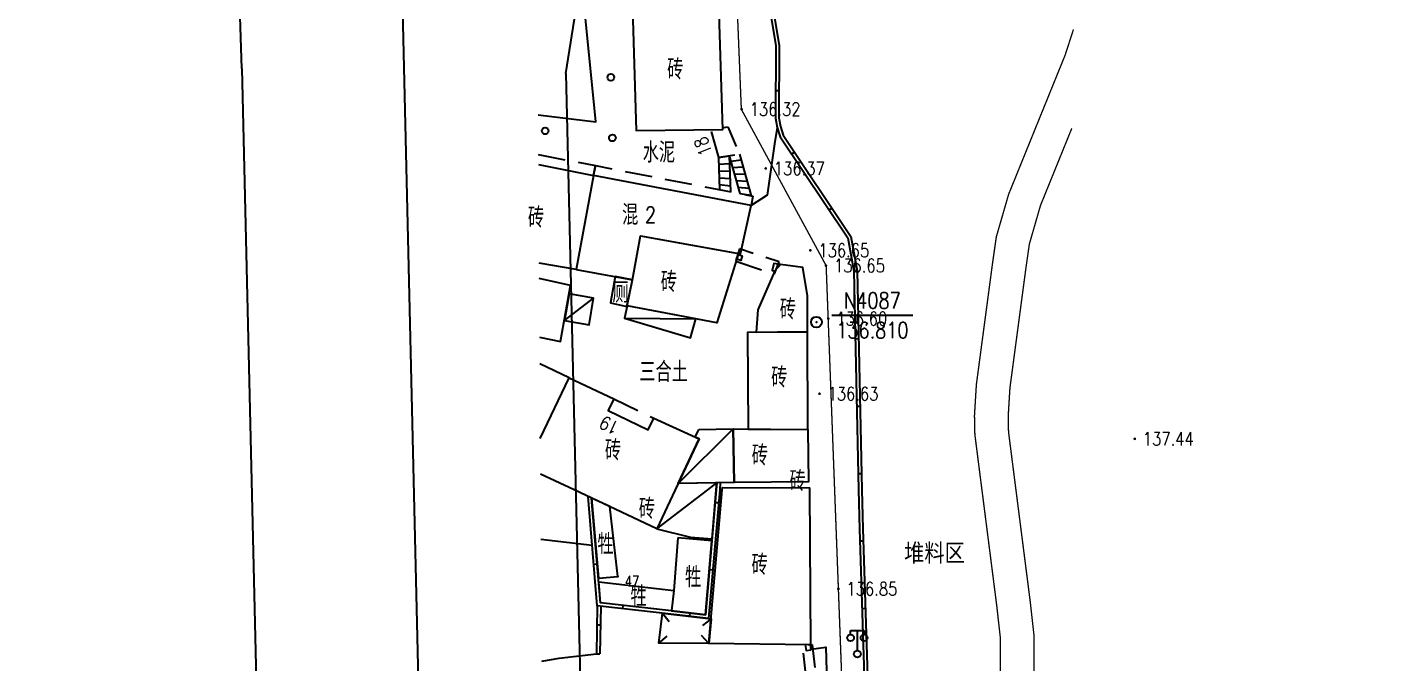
# Model space of a CAD drawing. Extents: x 529262 to 576451, y 2694391 to 2717535.
# Drawn here: x 565690.6 to 565791.6, y 2709989.8 to 2710036.9 of the extents above; entities that cross this region are included whole.
import ezdxf
from ezdxf.enums import TextEntityAlignment as Align
from ezdxf.xclip import XClip

# ---------------------------------------------------------------- set-up
doc = ezdxf.new("R2010")
doc.units = 0
doc.header["$XCLIPFRAME"] = 0
doc.linetypes.add('X2', pattern=[10, 8, -2])
doc.linetypes.add('X5', pattern=[3, 2, -1])
for name, color, linetype in [('DLDW', 8, 'Continuous'), ('DLSS', 4, 'Continuous'), ('DMTZ', 8, 'Continuous'), ('GCD', 8, 'Continuous'), ('JMD', 8, 'Continuous'), ('KZD', 8, 'Continuous'), ('PP-COM', 7, 'Continuous'), ('RD-中线', 40, 'Continuous'), ('RD-红线', 7, 'Continuous'), ('ZBTZ', 8, 'Continuous'), ('ZJ', 7, 'Continuous'), ('污水管径标注_W10-', 202, 'Continuous')]:
    doc.layers.add(name, color=color, linetype=linetype)
doc.styles.add('HZ', font='rs.shx', dxfattribs={"width": 0.8, "bigfont": 'hztxt.shx'})
doc.styles.add('romanc', font='romanc.shx', dxfattribs={"width": 0.8})
doc.linetypes.add('10422', pattern='A,0.75,[150,AAA.SHX,S=0.5,R=0,X=0,Y=0.5],1.5,[177,AAA.SHX,S=1,R=0,X=0,Y=0.4],0.75', length=3)
doc.linetypes.add('1161', pattern='A,0,[149,AAA.SHX,S=0.15,R=0,X=0,Y=0],-1.6', length=1.6)
doc.linetypes.add('445', pattern='A,8,-0.5,[147,AAA.SHX,S=1,R=0,X=0,Y=0],-1.5', length=10)

# ---------------------------------------------------------------- blocks, each defined once
blk = doc.blocks.new('A$C19FD0107')
at = {"layer": 'RD-中线', "color": 8, "linetype": 'Continuous', "flags": 128}
for points in [[(-5107.95, 16504.07), (-5219.45, 16202.02, 0.04717), (-5233.93, 16147.44), (-5260.68, 15986.84, 0.018836), (-5263.55, 15964.43), (-5278.55, 15797.76, 0.007917), (-5279.02, 15791.45), (-5281.36, 15751.13, 0.020425), (-5281.64, 15734.8), (-5276.77, 15528.25), (-5282.01, 15387.42), (-5280.48, 15295.55, 0.000055), (-5280.48, 15295.44), (-5280.16, 15276.46)], [(-4490.73, 14139.44, 0), (-4490.29, 14139.42)], [(-3818.25, 14086.17, 0), (-3817.74, 14086.17)]]:
    blk.add_lwpolyline(points, format="xyb", dxfattribs=at)
at = {"layer": 'RD-红线', "color": 8, "linetype": 'Continuous'}
blk.add_line((-5291.49, 15643.21), (-5292.44, 15673.2), dxfattribs=at)
at = {"layer": 'RD-红线', "color": 8}
blk.add_line((-5291.49, 15643.21), (-5289.19, 15546.22), dxfattribs=at)
blk.add_lwpolyline([(-5267.47, 15642.83), (-5262.68, 15672.95), (-5263.95, 15726.87)], dxfattribs=at)
at = {"layer": 'RD-红线', "color": 8, "linetype": 'Continuous', "flags": 128}
blk.add_lwpolyline([(-5267.47, 15642.83), (-5265.2, 15546.79)], dxfattribs=at)
blk = doc.blocks.new('GC200')
at = {"linetype": 'Continuous', "const_width": 0.2, "flags": 128}
blk.add_lwpolyline([(-0.1, 0, 1), (0.1, 0, 1)], format="xyb", close=True, dxfattribs=at)
blk = doc.blocks.new('gc097')
at = {"color": 8}
for p, q in [((-1, 2.9), (-1, 3.5)), ((-1, 3.5), (1, 3.5)), ((0, 0.5), (0, 3.5)), ((1, 3.5), (1, 2.9))]:
    blk.add_line(p, q, dxfattribs=at)
for centre in [(-1, 2.4), (1, 2.4), (0, 0)]:
    blk.add_circle(centre, 0.5, dxfattribs=at)
blk = doc.blocks.new('gc170')
at = {"color": 8, "linetype": 'Continuous'}
blk.add_circle((0, 0), 0.5, dxfattribs=at)
blk = doc.blocks.new('gc117')
at = {"color": 8}
blk.add_circle((0, 0), 0.8, dxfattribs=at)
blk.add_point((0, 0), dxfattribs=at)

msp = doc.modelspace()

# ---------------------------------------------------------------- linework, layer by layer
at = {"layer": 'DLDW', "color": 252, "linetype": 'Continuous', "flags": 128}
for points, elevation in [([(565734.18, 2710018.385), (565733.832, 2710016.437), (565735.062, 2710016.18), (565735.473, 2710018.154)], 136.706), ([(565738.837, 2709999.013), (565738.539, 2709995.107), (565738.367, 2709993.604), (565740.882, 2709993.316), (565741.357, 2709998.795)], 138.108)]:
    msp.add_lwpolyline(points, close=True, dxfattribs=dict(at, elevation=elevation))
for points in [[(565732.939, 2709996.028), (565734.386, 2709996.15), (565733.778, 2710001.328), (565732.437, 2710001.958)], [(565733.093, 2709994.208), (565732.963, 2709995.745), (565738.539, 2709995.107), (565738.367, 2709993.604)]]:
    msp.add_lwpolyline(points, close=True, dxfattribs=at)
at = {"layer": 'DLDW', "color": 252, "linetype": 'Continuous'}
msp.add_point((565734.386, 2709996.15, 137.979), dxfattribs=at)
at = {"layer": 'DLSS', "linetype": 'X2', "const_width": 0.1, "elevation": 135.841, "flags": 128}
for points in [[(565768.161, 2710036.712), (565767.542, 2710034.802), (565763.352, 2710024.481), (565762.439, 2710021.322), (565762.146, 2710019.26), (565760.962, 2710010.375), (565760.822, 2710008.075), (565760.851, 2710006.676), (565761.376, 2710002.568)], [(565761.376, 2710002.568), (565762.476, 2709993.966), (565762.741, 2709991.591), (565762.753, 2709979.167), (565763.084, 2709969.301), (565763.729, 2709966.157)]]:
    msp.add_lwpolyline(points, dxfattribs=at)
at = {"layer": 'DLSS', "linetype": 'Continuous', "const_width": 0.1, "elevation": 135.841, "flags": 128}
for points in [[(565768.037, 2710029.377), (565765.717, 2710023.662), (565764.89, 2710020.796), (565764.623, 2710018.919), (565763.451, 2710010.134), (565763.323, 2710008.025), (565763.348, 2710006.861), (565763.897, 2710002.568)], [(565763.897, 2710002.568), (565764.959, 2709994.262), (565765.241, 2709991.731), (565765.253, 2709979.211), (565765.576, 2709969.596), (565766.076, 2709967.157)]]:
    msp.add_lwpolyline(points, dxfattribs=at)
at = {"layer": 'DMTZ', "linetype": '10422', "flags": 128}
msp.add_lwpolyline([(565728.737, 2709989.865), (565730.038, 2709990.102), (565732.789, 2709990.422)], dxfattribs=at)
at = {"layer": 'JMD', "linetype": 'Continuous'}
for p, q in [((565746.081, 2710032.175, 136.23), (565746.331, 2710032.174, 136.23)), ((565741.869, 2710027.212), (565742.644, 2710027.332)), ((565741.944, 2710024.826), (565741.869, 2710027.212)), ((565742.644, 2710027.332), (565743.424, 2710024.54)), ((565742.644, 2710027.332), (565742.739, 2710024.672)), ((565742.751, 2710026.947), (565743.537, 2710027.036)), ((565744.292, 2710024.372), (565743.419, 2710027.452)), ((565747.276, 2710027.483, 136.23), (565747.484, 2710027.622, 136.23)), ((565741.885, 2710026.712), (565742.664, 2710026.775)), ((565741.9, 2710026.213), (565742.684, 2710026.218)), ((565742.886, 2710026.466), (565743.684, 2710026.515)), ((565743.02, 2710025.984), (565743.832, 2710025.994)), ((565741.916, 2710025.713), (565742.704, 2710025.661)), ((565741.932, 2710025.213), (565742.724, 2710025.104)), ((565743.155, 2710025.503), (565743.98, 2710025.472)), ((565743.289, 2710025.021), (565744.128, 2710024.951)), ((565743.424, 2710024.54), (565744.276, 2710024.43)), ((565750.051, 2710023.324, 136.23), (565750.259, 2710023.463, 136.23)), ((565751.875, 2710018.781, 136.23), (565752.125, 2710018.786, 136.23)), ((565730.419, 2710015.137), (565732.578, 2710016.779)), ((565734.878, 2710015.299), (565740.154, 2710015.258)), ((565751.983, 2710013.782, 136.23), (565752.233, 2710013.788, 136.23)), ((565752.092, 2710008.783, 136.23), (565752.342, 2710008.789, 136.23)), ((565738.865, 2710003.051, 137.088), (565742.94, 2710007.096, 138.37)), ((565752.2, 2710003.784, 136.23), (565752.45, 2710003.79, 136.23)), ((565737.286, 2709999.679, 138.25), (565741.043, 2710002.568, 20.993)), ((565741.043, 2710002.568, 20.993), (565741.73, 2710003.096, -0.452)), ((565741.851, 2710001.602, -0.452), (565741.602, 2710001.624, -0.452)), ((565752.317, 2709998.786, 136.23), (565752.567, 2709998.794, 136.23)), ((565732.6, 2709997.075, -0.452), (565732.849, 2709997.096, -0.452)), ((565741.42, 2709996.621, -0.452), (565741.171, 2709996.642, -0.452)), ((565734.746, 2709993.767, -0.452), (565734.775, 2709994.016, -0.452)), ((565752.475, 2709993.788, 136.23), (565752.725, 2709993.796, 136.23)), ((565732.832, 2709992.559), (565733.082, 2709992.554)), ((565737.683, 2709993.431), (565738.181, 2709992.805)), ((565739.714, 2709993.199, -0.452), (565739.742, 2709993.447, -0.452)), ((565741.29, 2709993.018), (565740.67, 2709992.512)), ((565737.429, 2709991.206), (565738.028, 2709991.736)), ((565741.131, 2709991.18), (565740.592, 2709991.772)), ((565732.789, 2709990.422), (565733.039, 2709990.417))]:
    msp.add_line(p, q, dxfattribs=at)
at = {"layer": 'JMD', "linetype": 'Continuous', "flags": 128}
for points in [[(565735.458, 2710038.248), (565735.734, 2710029.226), (565742.177, 2710029.301), (565741.881, 2710038.689), (565736.555, 2710038.916), (565736.524, 2710038.202), (565736.524, 2710038.202)], [(565742.94, 2710007.096), (565748.467, 2710007.038), (565748.525, 2710003.159), (565743.009, 2710003.116)]]:
    msp.add_lwpolyline(points, close=True, dxfattribs=at)
for points, elevation in [([(565745.507, 2710039.07), (565746.101, 2710035.508), (565746.07, 2710030.124), (565746.188, 2710029.441), (565746.425, 2710028.759), (565751.426, 2710021.264), (565751.875, 2710018.784), (565752.227, 2710002.568)], 136.23), ([(565745.76, 2710039.069), (565746.351, 2710035.528), (565746.32, 2710030.145), (565746.431, 2710029.504), (565746.65, 2710028.871), (565751.662, 2710021.36), (565752.124, 2710018.809), (565752.477, 2710002.568)], 136.23), ([(565728.627, 2710006.384), (565730.786, 2710010.876), (565734.075, 2710009.325), (565733.656, 2710008.455), (565736.626, 2710007.024), (565737.045, 2710007.894), (565740.41, 2710006.351), (565738.638, 2710002.568)], 136.245), ([(565731.139, 2710002.568), (565728.645, 2710003.74)], 136.245), ([(565738.638, 2710002.568), (565737.286, 2709999.679), (565731.139, 2710002.568)], 136.245), ([(565741.935, 2710002.568), (565741.109, 2709993.039), (565738.749, 2709993.309), (565732.862, 2709993.983), (565732.176, 2710002.081)], -0.452), ([(565741.684, 2710002.568), (565740.882, 2709993.316), (565738.777, 2709993.557), (565733.093, 2709994.208), (565732.437, 2710001.958)], -0.452), ([(565738.638, 2710002.568), (565737.286, 2709999.679), (565739.782, 2709999.076), (565741.369, 2709998.938), (565741.684, 2710002.568)], 138.25), ([(565741.684, 2710002.568), (565741.73, 2710003.096), (565738.865, 2710003.051), (565738.638, 2710002.568)], 138.25), ([(565741.73, 2710003.096), (565741.684, 2710002.568)], -0.452), ([(565741.981, 2710003.1), (565741.935, 2710002.568)], -0.452), ([(565752.227, 2710002.568), (565752.29, 2709999.665), (565752.781, 2709984.093), (565752.421, 2709980.14), (565752.202, 2709970.532), (565752.36, 2709950.625), (565752.452, 2709949.099), (565752.915, 2709949.084)], 136.23), ([(565752.227, 2710002.568), (565752.29, 2709999.665), (565752.781, 2709984.093), (565752.421, 2709980.14), (565752.202, 2709970.532), (565752.36, 2709950.625), (565752.452, 2709949.099), (565752.915, 2709949.084)], 136.23), ([(565752.477, 2710002.568), (565752.54, 2709999.672), (565753.031, 2709984.086), (565752.67, 2709980.126), (565752.452, 2709970.53), (565752.61, 2709950.634), (565752.655, 2709949.36), (565752.938, 2709949.333)], 136.23), ([(565752.477, 2710002.568), (565752.54, 2709999.672), (565753.031, 2709984.086), (565752.67, 2709980.126), (565752.452, 2709970.53), (565752.61, 2709950.634), (565752.655, 2709949.36), (565752.938, 2709949.333)], 136.23)]:
    msp.add_lwpolyline(points, dxfattribs=dict(at, elevation=elevation))
at = {"layer": 'JMD', "linetype": 'X5', "flags": 128}
for points, elevation in [([(565741.869, 2710027.212), (565741.287, 2710029.291), (565742.541, 2710029.484), (565743.419, 2710027.452)], 137.15), ([(565748.517, 2709987.088), (565749.281, 2709987.194), (565748.814, 2709991.085), (565748.048, 2709990.994)], -0.033)]:
    msp.add_lwpolyline(points, close=True, dxfattribs=dict(at, elevation=elevation))
for points, elevation in [([(565728.486, 2710027.43), (565732.715, 2710026.612), (565732.574, 2710025.881)], 136.803), ([(565732.574, 2710025.881), (565732.715, 2710026.612), (565744.395, 2710024.352), (565744.261, 2710023.658)], 136.779), ([(565734.075, 2710009.325), (565737.045, 2710007.894)], 136.707)]:
    msp.add_lwpolyline(points, dxfattribs=dict(at, elevation=elevation))
at = {"layer": 'JMD', "linetype": 'Continuous', "flags": 128}
for points in [[(565728.491, 2710026.692), (565732.574, 2710025.881), (565731.3, 2710018.9), (565728.54, 2710019.379)], [(565728.577, 2710013.898), (565730.141, 2710013.575), (565730.882, 2710017.735), (565728.547, 2710018.255)], [(565728.627, 2710006.384), (565730.786, 2710010.876), (565728.59, 2710011.93)], [(565748.587, 2710002.568), (565748.667, 2709991.095), (565741.131, 2709991.18), (565742.117, 2710002.568)], [(565742.117, 2710002.568), (565742.133, 2710002.746), (565748.586, 2710002.736), (565748.587, 2710002.568)], [(565732.862, 2709993.983), (565732.789, 2709990.422)], [(565733.111, 2709993.954), (565733.039, 2709990.417)]]:
    msp.add_lwpolyline(points, dxfattribs=at)
for points, elevation in [([(565731.3, 2710018.9), (565735.473, 2710018.154), (565736.055, 2710021.409), (565743.472, 2710020.083), (565744.261, 2710023.658), (565732.574, 2710025.881)], 139.891), ([(565743.319, 2710020.11), (565741.727, 2710014.961), (565741.727, 2710014.961), (565735.07, 2710016.219), (565735.473, 2710018.154), (565736.055, 2710021.409)], 138.597), ([(565743.293, 2710020.026), (565743.604, 2710019.933), (565743.496, 2710019.576), (565743.184, 2710019.673)], 138.597), ([(565744.626, 2710014.26), (565748.44, 2710014.299), (565748.439, 2710016.953), (565748.093, 2710019.052), (565746.446, 2710019.292), (565746.241, 2710019.072), (565746.034, 2710018.815), (565744.751, 2710015.92)], 136.294), ([(565746.034, 2710018.815), (565746.241, 2710019.072), (565746.446, 2710019.292), (565745.95, 2710019.351), (565745.831, 2710018.841)], 136.576), ([(565730.419, 2710015.137), (565732.254, 2710014.81), (565732.578, 2710016.779), (565730.769, 2710017.101)], 136.787), ([(565735.07, 2710016.219), (565734.878, 2710015.299), (565739.758, 2710013.857), (565740.154, 2710015.258)], 136.994), ([(565748.44, 2710014.299), (565743.994, 2710014.253), (565744.051, 2710007.084), (565748.467, 2710007.038)], 136.825), ([(565740.39, 2710007.056), (565742.94, 2710007.096), (565743.009, 2710003.116), (565738.865, 2710003.051), (565740.41, 2710006.351), (565740.126, 2710006.481)], 137.088), ([(565741.131, 2709991.18), (565737.429, 2709991.206), (565737.683, 2709993.431), (565741.29, 2709993.018)], 136.495), ([(565748.722, 2709990.709), (565748.667, 2709991.095), (565748.281, 2709991.099), (565748.336, 2709990.654)], 137.235)]:
    msp.add_lwpolyline(points, close=True, dxfattribs=dict(at, elevation=elevation))
at = {"layer": 'JMD', "linetype": 'X5', "flags": 128}
msp.add_lwpolyline([(565743.133, 2710019.528), (565745.985, 2710018.581), (565746.347, 2710019.469), (565743.406, 2710020.44)], close=True, dxfattribs=at)
at = {"layer": 'JMD', "linetype": '445', "elevation": -0.452, "flags": 128}
msp.add_lwpolyline([(565732.483, 2709998.451), (565728.677, 2709998.884)], dxfattribs=at)
at = {"layer": 'KZD', "linetype": 'Continuous'}
msp.add_line((565756.255, 2710015.51, 136.81), (565750.255, 2710015.51, 136.81), dxfattribs=at)
at = {"layer": 'ZBTZ', "linetype": '1161', "elevation": 136.717, "flags": 128}
msp.add_lwpolyline([(565728.466, 2710030.373), (565732.76, 2710029.872), (565731.926, 2710038.048)], dxfattribs=at)
at = {"layer": 'ZBTZ', "linetype": '1161', "flags": 128}
for points in [[(565746.188, 2710029.441), (565745.985, 2710028.221), (565745.465, 2710024.428), (565744.261, 2710023.658)], [(565748.715, 2709990.755), (565749.813, 2709990.908), (565749.903, 2709987.403), (565749.195, 2709987.256)]]:
    msp.add_lwpolyline(points, dxfattribs=at)
at = {"layer": '污水管径标注_W10-', "color": 0, "const_width": 0.1}
msp.add_lwpolyline([(565720.917, 2710159.925), (565725.654, 2710146.191), (565728.478, 2710141.505), (565734.827, 2710130.971), (565740.007, 2710125.272), (565753.417, 2710110.518), (565747.315, 2710104.971), (565746.238, 2710092.855), (565743.827, 2710085.338), (565742.478, 2710073.595), (565742.036, 2710067.846), (565742.593, 2710054.105), (565743.538, 2710030.791), (565749.827, 2710019.197), (565749.976, 2710015.235), (565750.732, 2709995.249), (565751.157, 2709983.993), (565750.888, 2709975.262), (565750.712, 2709969.523), (565750.805, 2709955.265), (565750.877, 2709944.031)], dxfattribs=at)

# ---------------------------------------------------------------- block references
at = {"layer": 'DLDW', "color": 252, "linetype": '1161', "xscale": 0.5, "yscale": 0.5, "zscale": 0.5}
msp.add_blockref('gc097', (565752.139, 2709990.402, 137.134), dxfattribs=at)
at = {"layer": 'GCD', "linetype": 'Continuous'}
ref = msp.add_blockref('GC200', (565743.556, 2710030.798, 136.32), dxfattribs=dict(at, xscale=0.5, yscale=0.5, zscale=0.5))
ref.add_attrib('height', '136.32', dxfattribs={"linetype": 'Continuous', "height": 1, "style": 'HZ', "width": 0.8}).set_placement((565744.156, 2710030.798, 136.32), align=Align.MIDDLE_LEFT)
ref = msp.add_blockref('GC200', (565745.35, 2710026.402, 136.367), dxfattribs=dict(at, xscale=0.5, yscale=0.5, zscale=0.5))
ref.add_attrib('height', '136.37', dxfattribs={"linetype": 'Continuous', "height": 1, "style": 'HZ', "width": 0.8}).set_placement((565745.95, 2710026.402, 136.367), align=Align.MIDDLE_LEFT)
ref = msp.add_blockref('GC200', (565748.65, 2710020.332, 136.653), dxfattribs=dict(at, xscale=0.5, yscale=0.5, zscale=0.5))
ref.add_attrib('height', '136.65', dxfattribs={"linetype": 'Continuous', "height": 1, "style": 'HZ', "width": 0.8}).set_placement((565749.25, 2710020.332, 136.653), align=Align.MIDDLE_LEFT)
ref = msp.add_blockref('GC200', (565749.81, 2710019.202, 136.65), dxfattribs=dict(at, xscale=0.5, yscale=0.5, zscale=0.5))
ref.add_attrib('height', '136.65', dxfattribs={"linetype": 'Continuous', "height": 1, "style": 'HZ', "width": 0.8}).set_placement((565750.41, 2710019.202, 136.65), align=Align.MIDDLE_LEFT)
ref = msp.add_blockref('GC200', (565749.982, 2710015.271, 136.6), dxfattribs=dict(at, xscale=0.5, yscale=0.5, zscale=0.5))
ref.add_attrib('height', '136.60', dxfattribs={"linetype": 'Continuous', "height": 1, "style": 'HZ', "width": 0.8}).set_placement((565750.582, 2710015.271, 136.6), align=Align.MIDDLE_LEFT)
ref = msp.add_blockref('GC200', (565749.333, 2710009.698, 136.633), dxfattribs=dict(at, xscale=0.5, yscale=0.5, zscale=0.5))
ref.add_attrib('height', '136.63', dxfattribs={"linetype": 'Continuous', "height": 1, "style": 'HZ', "width": 0.8}).set_placement((565749.933, 2710009.698, 136.633), align=Align.MIDDLE_LEFT)
ref = msp.add_blockref('GC200', (565772.705, 2710006.357, 137.443), dxfattribs=dict(at, xscale=0.5, yscale=0.5, zscale=0.5))
ref.add_attrib('height', '137.44', dxfattribs={"linetype": 'Continuous', "height": 1, "style": 'HZ', "width": 0.8}).set_placement((565773.305, 2710006.357, 137.443), align=Align.MIDDLE_LEFT)
ref = msp.add_blockref('GC200', (565750.732, 2709995.235, 136.85), dxfattribs=dict(at, xscale=0.5, yscale=0.5, zscale=0.5))
ref.add_attrib('height', '136.85', dxfattribs={"linetype": 'Continuous', "height": 1, "style": 'HZ', "width": 0.8}).set_placement((565751.332, 2709995.235, 136.85), align=Align.MIDDLE_LEFT)
at = {"layer": 'KZD', "linetype": 'Continuous', "xscale": 0.5, "yscale": 0.5, "zscale": 0.5}
msp.add_blockref('gc117', (565749.105, 2710015.012, 136.81), dxfattribs=at)
at = {"layer": 'PP-COM'}
ref = msp.add_blockref('A$C19FD0107', (570997.993, 2694390.603), dxfattribs=at)
XClip(ref).set_block_clipping_path([(-9366.4383134884, 14428.6043910822), (-3328.4480743363, 17452.7484863754)])
at = {"layer": 'ZBTZ', "linetype": 'Continuous', "xscale": 0.4999999999857943, "yscale": 0.4999999999857943, "zscale": 0.4999999999857943, "rotation": 353.9652432449139}
for p in [(565733.864, 2710033.16), (565728.996, 2710029.186), (565733.978, 2710028.667)]:
    msp.add_blockref('gc170', p, dxfattribs=at)

# ---------------------------------------------------------------- texts
at = {"layer": 'DLDW', "color": 252, "linetype": 'Continuous', "style": 'HZ', "width": 0.8}
for s, p in [('厕', (565734.581, 2710017.238)), ('牲', (565733.473, 2709998.633)), ('牲', (565739.967, 2709996.185)), ('牲', (565735.923, 2709994.762))]:
    msp.add_text(s, height=1.5, dxfattribs=at).set_placement(p, align=Align.MIDDLE)
msp.add_text('47', height=0.8, dxfattribs=at).set_placement((565734.886, 2709995.4))
at = {"layer": 'JMD', "linetype": 'Continuous', "style": 'HZ', "width": 0.8}
for s, p in [('砖', (565739.239, 2710033.754)), ('混', (565735.896, 2710022.967)), ('砖', (565728.919, 2710022.762)), ('砖', (565738.761, 2710017.993)), ('砖', (565747.586, 2710015.953)), ('砖', (565746.948, 2710010.912)), ('砖', (565734.627, 2710005.507)), ('砖', (565745.51, 2710005.131)), ('砖', (565748.306, 2710003.228)), ('砖', (565737.138, 2710001.171)), ('砖', (565745.497, 2709997.016))]:
    msp.add_text(s, height=1.5, dxfattribs=at).set_placement(p, align=Align.MIDDLE_RIGHT)
msp.add_text('2', height=1.2, dxfattribs=at).set_placement((565736.396, 2710022.967), align=Align.MIDDLE_LEFT)
at = {"layer": 'KZD', "linetype": 'Continuous', "style": 'romanc', "width": 0.8}
for s, p in [('N4087', (565753.255, 2710016.61)), ('136.810', (565753.255, 2710014.41))]:
    msp.add_text(s, height=1.2, dxfattribs=at).set_placement(p, align=Align.MIDDLE)
at = {"layer": 'ZJ', "color": 8, "linetype": 'Continuous', "style": 'HZ', "width": 0.8}
for s, p in [('水泥', (565737.425, 2710027.666)), ('三合土', (565737.777, 2710011.395))]:
    msp.add_text(s, height=1.5, dxfattribs=at).set_placement(p, align=Align.MIDDLE)
for s, rotation, p in [('18', 111.64696, (565740.705, 2710028.037)), ('19', 155.10139, (565733.748, 2710007.367))]:
    msp.add_text(s, height=1, rotation=rotation, dxfattribs=at).set_placement(p, align=Align.MIDDLE)
at = {"layer": 'ZJ', "color": 8, "linetype": 'Continuous', "style": 'HZ'}
msp.add_text('堆料区', height=1.5, dxfattribs=at).set_placement((565757.858, 2709997.937), align=Align.MIDDLE)

doc.saveas('drawing.dxf')
